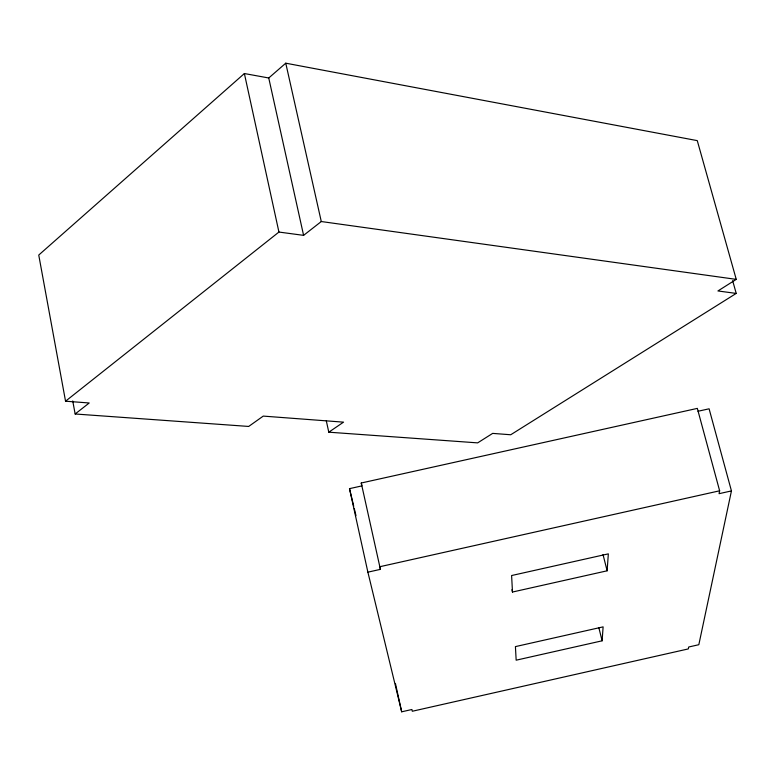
<?xml version="1.0" encoding="UTF-8"?>
<svg xmlns="http://www.w3.org/2000/svg" width="775" height="775" viewBox="0 0 775 775"><rect width="100%" height="100%" fill="white"/><g stroke="black" fill="none" stroke-linecap="round" stroke-linejoin="round"><path stroke-width="1.16" d="M602.117 640.809L603.115 626.868L515.423 646.612L516.16 660.184L602.117 640.809L598.901 627.924M607.125 570.807L608.336 553.863L511.607 575.534L512.488 592.032L607.125 570.807L603.018 554.542M361.247 483.009L361.896 485.896L349.506 488.647L367.883 572.163L380.409 569.363L361.247 483.009L697.335 408.386L719.636 490.798L719.064 493.685L731.445 490.914L709.096 408.803L697.965 411.273M731.445 490.914L698.827 644.713L688.694 646.999L688.316 648.917L412.3 711.256L411.903 709.503L401.683 711.808L367.883 572.163M732.637 280.627L736.221 293.415L717.931 290.954L736.25 279.378L697.268 140.624L285.762 63.192L268.751 77.984L244.377 73.538L38.75 255.052L65.546 401.198L89.222 402.981L75.146 413.986L72.743 400.966M65.546 401.198L278.932 232.054L303.597 235.358L321.286 221.534L736.25 279.378M326.294 420.767L328.794 432.188L343.538 422.152L263.258 416.097L248.688 426.444L75.146 413.986M736.221 293.415L510.725 434.756L492.668 433.39L477.662 442.874L328.794 432.188M719.636 490.798L379.818 566.719L380.409 569.363M349.506 488.647L353.729 506.23M354.291 508.574L355.977 515.598M511.936 589.697L512.488 592.032M285.762 63.192L321.286 221.534M268.751 77.984L303.597 235.358M395.434 683.482L401.683 711.808M244.377 73.538L278.932 232.054"/></g></svg>
